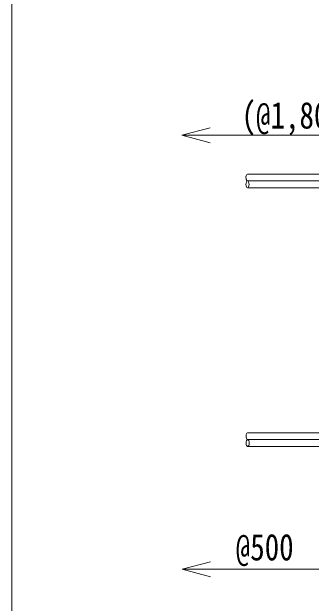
# Model space of a CAD drawing. Units: millimetres, scale not verified. Extents: x -10062 to 10062, y -6938 to 6938.
# Drawn here: x -10062 to -9006, y 2767 to 4852 of the extents above; entities that cross this region are included whole.
import ezdxf
from ezdxf.enums import TextEntityAlignment as Align

# ---------------------------------------------------------------- set-up
doc = ezdxf.new("R2010")
doc.units = ezdxf.units.MM
doc.header["$LTSCALE"] = 40
doc.linetypes.add('DOUBLE_CHAIN2', pattern=[12.8, 9, -1, 0.6, -0.6, 0.6, -1])
for name, color, linetype, lineweight in [('0-0_(2m)標準ｱﾄﾞﾌﾗッﾄ', 7, 'Continuous', 9), ('0-1_0', 4, 'Continuous', 9), ('1-8_仮囲い', 7, 'Continuous', 9)]:
    doc.layers.add(name, color=color, linetype=linetype, lineweight=lineweight)
doc.styles.add('ＭＳ ゴシック', font='')
doc.styles.get('ＭＳ ゴシック').set_extended_font_data('MS Gothic')

msp = doc.modelspace()

# ---------------------------------------------------------------- linework, layer by layer
at = {"layer": '0-0_(2m)標準ｱﾄﾞﾌﾗッﾄ'}
msp.add_line((-10062.5, 6937.5), (-10062.5, -6937.5), dxfattribs=at)
at = {"layer": '0-1_0', "lineweight": 5}
for p, q in [((-9462.15, 4416.86), (-9362.15, 4416.86)), ((-9362.15, 4416.86), (-8688.5, 4416.86)), ((-9230.3, 3368.12), (-8971.59, 3368.12)), ((-9230.69, 3319.48), (-8958.5, 3319.48)), ((-9461.66, 2886.37), (-9361.66, 2886.37)), ((-9361.66, 2886.37), (-8970.5, 2886.37))]:
    msp.add_line(p, q, dxfattribs=at)
for points in [[(-9362.15, 4390.06), (-9462.15, 4416.86), (-9362.15, 4443.65)], [(-9361.66, 2859.58), (-9461.66, 2886.37), (-9361.66, 2913.17)]]:
    msp.add_lwpolyline(points, dxfattribs=at)
at = {"layer": '1-8_仮囲い'}
for p, q in [((-9230.27, 4279.96), (-8788.37, 4279.96)), ((-9230.78, 4231.42), (-8788.37, 4231.43))]:
    msp.add_line(p, q, dxfattribs=at)
at = {"layer": '1-8_仮囲い', "linetype": 'DOUBLE_CHAIN2'}
for p, q in [((-9230.36, 4255.89), (-8787.88, 4255.89)), ((-9229.88, 3343.85), (-8969.9, 3343.85))]:
    msp.add_line(p, q, dxfattribs=at)
at = {"layer": '1-8_仮囲い'}
for centre in [(-9230.72, 4268.01), (-9230.24, 3355.97)]:
    msp.add_ellipse(centre, major_axis=(0, 12.15), ratio=0.448691, start_param=0.0111582, end_param=3.207509, dxfattribs=at)
for centre in [(-9230.78, 4243.73), (-9230.3, 3331.68)]:
    msp.add_ellipse(centre, major_axis=(0, 12.15), ratio=0.448691, dxfattribs=at)

# ---------------------------------------------------------------- texts
at = {"layer": '0-1_0', "color": 2, "style": 'ＭＳ ゴシック', "width": 0.8}
for s, p in [('(@1,800)', (-9251.62, 4412.39)), ('@500', (-9272.12, 2889.57))]:
    msp.add_text(s, height=93.84, dxfattribs=at).set_placement(p, align=Align.BOTTOM_LEFT)

doc.saveas('drawing.dxf')
